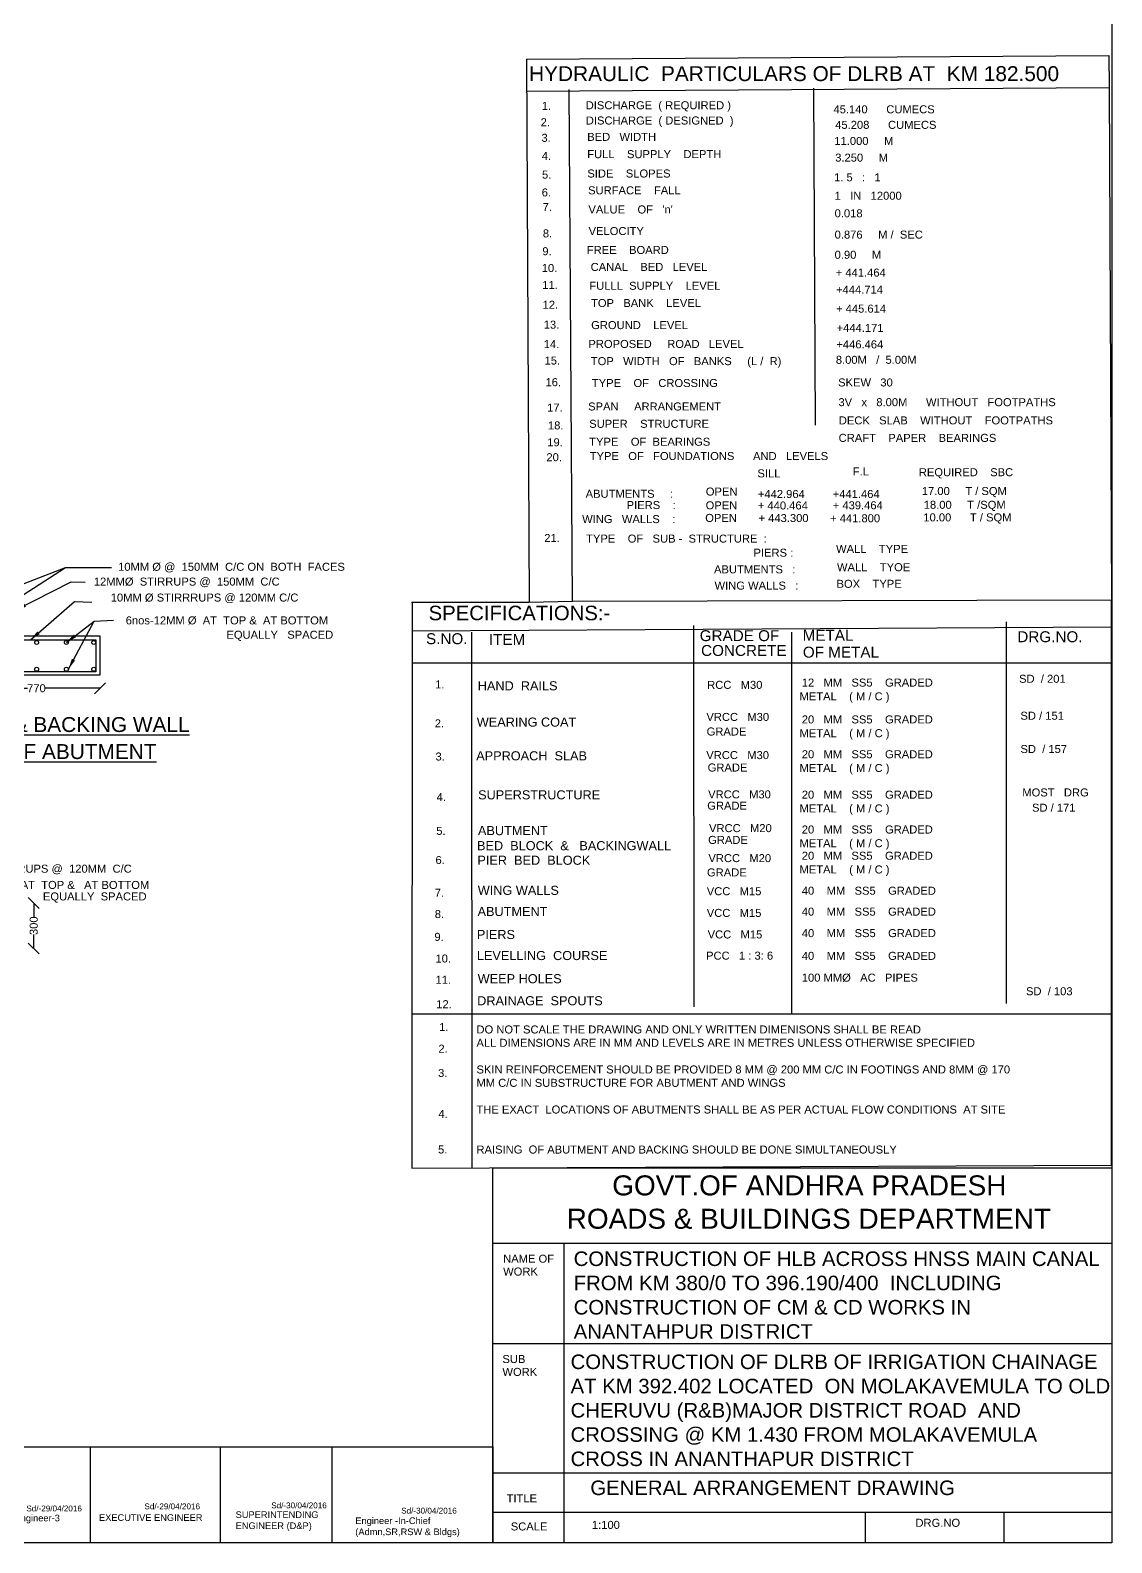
# Model space of a CAD drawing. Header units: millimetres. Extents: x 12638 to 21341, y 8244 to 15232.
# Drawn here: x 18366 to 21341, y 8244 to 12403 of the extents above; entities that cross this region are included whole.
import ezdxf

# ---------------------------------------------------------------- set-up
doc = ezdxf.new("R2010")
doc.units = ezdxf.units.MM
doc.header["$MEASUREMENT"] = 0
for name, color, linetype in [('DIMENSION', 2, 'Continuous'), ('DIMENSIONS', 7, 'Continuous'), ('DRAWING', 7, 'Continuous'), ('TEXT', 7, 'Continuous')]:
    doc.layers.add(name, color=color, linetype=linetype)
doc.styles.get("Standard").update_dxf_attribs({"font": 'arial.ttf', "height": 22})
doc.dimstyles.get("Standard").update_dxf_attribs({"dimtxt": 22, "dimasz": 30, "dimexe": 0.18, "dimexo": 0.0625, "dimgap": 0.09, "dimtad": 0, "dimdec": 0, "dimzin": 0, "dimdsep": 46, "dimtxsty": 'Standard', "dimblk": 'OBLIQUE', "dimcen": 0.09, "dimse1": 1, "dimse2": 1, "dimadec": 0, "dimazin": 0, "dimtfac": 1, "dimtdec": 0, "dimtofl": 0, "dimtmove": 0, "dimatfit": 3, "dimfxl": 1, "dimtolj": 1, "dimtzin": 0, "dimarcsym": 0})

# ---------------------------------------------------------------- blocks, each defined once
blk = doc.blocks.new('_Oblique')
at = {"color": 0, "linetype": 'ByBlock', "lineweight": -2}
blk.add_line((-0.5, -0.5), (0.5, 0.5), dxfattribs=at)
blk = doc.blocks.new('*D64')
at = {"layer": 'Defpoints', "color": 0}
for p in [(18208.4, 10629.3), (18557.9, 10629.3), (18557.9, 10593.4)]:
    blk.add_point(p, dxfattribs=at)
at = {"layer": 'DIMENSIONS', "color": 0, "lineweight": -2}
for p, q in [((18208.4, 10593.4), (18358.9, 10593.4)), ((18557.9, 10593.4), (18407.4, 10593.4))]:
    blk.add_line(p, q, dxfattribs=at)
at = {"layer": 'DIMENSIONS', "color": 0, "lineweight": -2, "xscale": 30, "yscale": 30, "zscale": 30, "rotation": 180}
blk.add_blockref('_Oblique', (18208.4, 10593.4), dxfattribs=at)
at = {"layer": 'DIMENSIONS', "color": 0, "lineweight": -2, "xscale": 30, "yscale": 30, "zscale": 30}
blk.add_blockref('_Oblique', (18557.9, 10593.4), dxfattribs=at)
at = {"layer": 'DIMENSIONS', "color": 0, "insert": (18383.1, 10593.4), "char_height": 22, "attachment_point": 5}
blk.add_mtext('\\A1;770', dxfattribs=at)
blk = doc.blocks.new('*D66')
at = {"layer": 'Defpoints', "color": 0}
for p in [(18323.5, 10003.1), (18323.5, 9878.1), (18375.7, 9878.1)]:
    blk.add_point(p, dxfattribs=at)
at = {"layer": 'DIMENSIONS', "color": 0, "lineweight": -2}
for p, q in [((18375.7, 10003.1), (18375.7, 9964.9)), ((18375.7, 9878.1), (18375.7, 9916.2))]:
    blk.add_line(p, q, dxfattribs=at)
at = {"layer": 'DIMENSIONS', "color": 0, "lineweight": -2, "xscale": 30, "yscale": 30, "zscale": 30}
for p, rotation in [((18375.7, 10003.1), 90), ((18375.7, 9878.1), 270)]:
    blk.add_blockref('_Oblique', p, dxfattribs=dict(at, rotation=rotation))
at = {"layer": 'DIMENSIONS', "color": 0, "insert": (18375.7, 9940.6), "char_height": 22, "attachment_point": 5, "rotation": 90}
blk.add_mtext('\\A1;300', dxfattribs=at)

msp = doc.modelspace()

# ---------------------------------------------------------------- linework, layer by layer
at = {"layer": 'DIMENSIONS', "color": 0}
for points in [[(21340.7, 8244.2), (12637.6, 8244.2), (12637.6, 15232.4), (21340.7, 15232.4)], [(19638.3, 9275.2), (21340.7, 9275.2), (21340.7, 8244.2), (19638.3, 8244.2)], [(17873, 8507.7), (19638.3, 8507.7), (19638.3, 8244.2), (17873, 8244.2)]]:
    msp.add_lwpolyline(points, close=True, dxfattribs=at)
for points in [[(18462.8, 10925.9), (18590, 10925.9)], [(19638.3, 9068.3), (21340.7, 9068.3)], [(19833.7, 9068.3), (19833.7, 8244.2)], [(19638.3, 8792.4), (21340.7, 8792.4)], [(18530.7, 8507.7), (18530.7, 8244.2)], [(18888.9, 8507.7), (18888.9, 8244.2)], [(19195.4, 8507.7), (19195.4, 8244.2)], [(19638.3, 8436.2), (21340.7, 8436.2)], [(19638.3, 8328.3), (21340.7, 8328.3)], [(20662.4, 8328.3), (20662.4, 8244.2)], [(21044.2, 8328.3), (21044.2, 8244.2)]]:
    msp.add_lwpolyline(points, dxfattribs=at)
at = {"layer": 'DRAWING', "color": 0}
for points in [[(19730.9, 12323), (21332.8, 12332.8)], [(19730.9, 12323), (19738.6, 10829.6)], [(21332.8, 12332.8), (21333.3, 12246.1), (21339.9, 10835.7), (19857.5, 10832.1), (19738.6, 10829.6)], [(19731.3, 12235.1), (21333.3, 12244.8)], [(19857.5, 10832.1), (19848.7, 12239.3)], [(20520, 12243.4), (20524.7, 11316.7)], [(17841.9, 11004), (18335.4, 11004), (18335.4, 10737.3), (18557.9, 10737.3), (18557.9, 10629.3), (18149.7, 10629.3)], [(19738.6, 10829.6), (19414.9, 10828.9)], [(19416.5, 10828.9), (19415.4, 9274.4), (21340, 9282), (21339.9, 10835.7)], [(21050.1, 10775.8), (21050.1, 9726.8)], [(19416.4, 10751.8), (21339.9, 10762.6)], [(19579.3, 10747.5), (19581, 9275)], [(20190.7, 10766.4), (20190.8, 9717.4)], [(20459.8, 10747.5), (20459.9, 9698.5)], [(19416.4, 10663), (21339.9, 10663.1)], [(19415.7, 9698.5), (21340, 9698.6)]]:
    msp.add_lwpolyline(points, dxfattribs=at)
msp.add_lwpolyline([(18546.7, 10639), (18218.8, 10639), (18218.8, 10726.3), (18546.7, 10726.3)], close=True, dxfattribs=at)
for centre in [(18383.7, 10719.3), (18465.5, 10719.3), (18540.8, 10719.3), (18383.7, 10645.7), (18465.5, 10645.7), (18540.8, 10645.7)]:
    msp.add_circle(centre, 5.41, dxfattribs=at)

# ---------------------------------------------------------------- texts
at = {"layer": 'DIMENSION', "color": 0, "char_height": 18.236, "attachment_point": 1}
for s, insert, width in [('\\pi105.82;DY.Exe.Engineer-3', (18123.7, 8321.3), 426.599), ('EXECUTIVE ENGINEER', (18555.2, 8322.5), 284.399), ('SUPERINTENDING \\PENGINEER (D&P)', (18931, 8330.5), 226.481), ('Engineer -In-Chief \\P(Admn,SR,RSW & Bldgs)', (19260.2, 8313.8), 307.823)]:
    msp.add_mtext(s, dxfattribs=dict(at, insert=insert, width=width))
at = {"layer": 'DIMENSIONS', "color": 0}
for s, height, p in [('NAME OF ', 22, (19666.8, 9014.2)), ('WORK', 22, (19666.8, 8978.8)), ('SUB ', 22, (19664.8, 8738.3)), ('WORK ', 22, (19664.8, 8702.9)), ('GENERAL ARRANGEMENT DRAWING ', 40, (19906.6, 8375.2)), ('TITLE ', 22, (19676.3, 8355.2)), ('Sd/-29/04/2016', 16, (18355.4, 8330.4)), ('Sd/-29/04/2016', 16, (18680.2, 8336.2)), ('Sd/-30/04/2016', 16, (19028.9, 8338.9)), ('Sd/-30/04/2016', 16, (19386.4, 8324.4)), ('SCALE ', 22, (19687.7, 8278)), ('1:100', 22, (19910.9, 8282.3)), ('DRG.NO', 22, (20800.8, 8288))]:
    msp.add_text(s, height=height, dxfattribs=at).set_placement(p)
at = {"layer": 'DIMENSIONS', "color": 0, "attachment_point": 1}
for s, insert, char_height, width in [('DO NOT SCALE THE DRAWING AND ONLY WRITTEN DIMENISONS SHALL BE READ  \\PALL DIMENSIONS ARE IN MM AND LEVELS ARE IN METRES UNLESS OTHERWISE SPECIFIED \\P\\PSKIN REINFORCEMENT SHOULD BE PROVIDED 8 MM @ 200 MM C/C IN FOOTINGS AND 8MM @ 170 MM C/C IN SUBSTRUCTURE FOR ABUTMENT AND WINGS  \\P\\PTHE EXACT  LOCATIONS OF ABUTMENTS SHALL BE AS PER ACTUAL FLOW CONDITIONS  AT SITE  \\P\\P\\PRAISING  OF ABUTMENT AND BACKING SHOULD BE DONE SIMULTANEOUSLY ', (19593.4, 9666.4), 22, 1463.555), ('\\pi184.8;GOVT.OF ANDHRA PRADESH \\P\\pi59.628;ROADS & BUILDINGS DEPARTMENT', (19782, 9254.2), 55, 1443.683), ('CONSTRUCTION OF HLB ACROSS HNSS MAIN CANAL FROM KM 380/0 TO 396.190/400  INCLUDING CONSTRUCTION OF CM & CD WORKS IN ANANTAHPUR DISTRICT ', (19860.8, 9045.1), 40, 1449.671), ('CONSTRUCTION OF DLRB OF IRRIGATION CHAINAGE  AT KM 392.402 LOCATED  ON MOLAKAVEMULA TO OLD CHERUVU (R&B)MAJOR DISTRICT ROAD  AND CROSSING @ KM 1.430 FROM MOLAKAVEMULA CROSS IN ANANTHAPUR DISTRICT ', (19852.3, 8761.7), 40, 1484.887)]:
    msp.add_mtext(s, dxfattribs=dict(at, insert=insert, char_height=char_height, width=width))
at = {"layer": 'TEXT', "color": 0}
for s, height, p in [('HYDRAULIC  PARTICULARS OF DLRB AT  KM 182.500', 41, (19738.2, 12262.9)), ('1.', 22, (19773, 12183.8)), ('DISCHARGE  ( REQUIRED )', 22, (19893.9, 12185.4)), ('45.140      CUMECS', 22, (20575.3, 12174.3)), ('2.', 22, (19769.9, 12138.7)), ('DISCHARGE  ( DESIGNED  )', 22, (19894.1, 12143.5)), ('45.208      CUMECS', 22, (20580.1, 12131.6)), ('3.', 22, (19772.2, 12095.9)), ('BED   WIDTH', 22, (19898, 12098.6)), ('11.000     M', 22, (20577.7, 12087.3)), ('4.', 22, (19773, 12046.2)), ('FULL    SUPPLY    DEPTH', 22, (19898, 12051)), ('3.250     M', 22, (20580.1, 12041.5)), ('SIDE    SLOPES', 22, (19898.3, 11997.8)), ('5.', 22, (19773.7, 11994.7)), ('1. 5   :   1', 22, (20576.9, 11987.3)), ('6.', 22, (19773, 11945.8)), ('SURFACE    FALL', 22, (19900.5, 11951.5)), ('1   IN   12000', 22, (20578.5, 11936.7)), ('7.', 22, (19775.3, 11905.7)), ("VALUE    OF   'n'", 22, (19901.3, 11898.9)), ('0.018', 22, (20578.5, 11888.4)), ('8.', 22, (19776, 11833.1)), ('VELOCITY', 22, (19901.8, 11839.6)), ('0.876     M /  SEC', 22, (20578.5, 11829.8)), ('9.', 22, (19774.5, 11784.1)), ('FREE    BOARD', 22, (19897, 11787.6)), ('0.90     M', 22, (20578.5, 11774.4)), ('10.', 22, (19773, 11737.9)), ('CANAL    BED   LEVEL', 22, (19907.5, 11740.9)), ('+ 441.464', 22, (20581.6, 11725.4)), ('11.', 22, (19774.5, 11691.3)), ('FULLL  SUPPLY    LEVEL', 22, (19904, 11689.1)), ('+444.714', 22, (20582.4, 11678.5)), ('12.', 22, (19775.3, 11637)), ('TOP   BANK    LEVEL', 22, (19908.5, 11641.7)), ('+ 445.614', 22, (20582.4, 11626.3)), ('13.', 22, (19778.4, 11582.2)), ('GROUND    LEVEL', 22, (19908.9, 11581)), ('+444.171', 22, (20584, 11573.2)), ('14.', 22, (19778.4, 11528.7)), ('PROPOSED     ROAD   LEVEL', 22, (19901.3, 11529.2)), ('+446.464', 22, (20583.2, 11528)), ('15.', 22, (19780.7, 11483.6)), ('TOP   WIDTH   OF   BANKS     (L /  R)', 22, (19907.9, 11481.9)), ('8.00M   /  5.00M', 22, (20581.8, 11485.6)), ('16.', 22, (19783.3, 11424.1)), ('TYPE    OF   CROSSING', 22, (19910.8, 11421.8)), ('SKEW   30', 22, (20588.1, 11423.3)), ('17.', 22, (19787.6, 11354.1)), ('SPAN     ARRANGEMENT', 22, (19900.6, 11357.3)), ('3V   x   8.00M      WITHOUT   FOOTPATHS', 22, (20589, 11369.1)), ('18.', 22, (19790, 11305.2)), ('SUPER    STRUCTURE', 22, (19903.5, 11309.6)), ('DECK   SLAB    WITHOUT    FOOTPATHS', 22, (20590, 11319)), ('19.', 22, (19788.2, 11258.8)), ('TYPE    OF  BEARINGS', 22, (19903.5, 11260.3)), ('CRAFT    PAPER    BEARINGS', 22, (20589.6, 11270.9)), ('20.', 22, (19785.8, 11217.8)), ('TYPE   OF   FOUNDATIONS      AND   LEVELS', 22, (19905, 11221)), ('SILL', 22, (20366.2, 11173.3)), ('F.L', 22, (20628.3, 11178.6)), ('REQUIRED    SBC', 22, (20810.1, 11176.5)), ('OPEN', 22, (20224.2, 11123.3)), ('17.00     T / SQM', 22, (20818.3, 11124.8)), ('ABUTMENTS     :', 22, (19893.7, 11117.3)), ('PIERS    :', 22, (20006.5, 11086.2)), ('OPEN', 22, (20223.7, 11085.5)), ('+ 440.464', 22, (20367.3, 11085.1)), ('+442.964         +441.464', 22, (20367.4, 11116.6)), ('+ 439.464', 22, (20573.4, 11085.6)), ('18.00     T /SQM', 22, (20823.6, 11087)), ('WING   WALLS    :', 22, (19884.1, 11047.6)), ('OPEN', 22, (20222.6, 11050.9)), ('+ 443.300', 22, (20369.2, 11050.5)), ('+ 441.800', 22, (20566, 11049.9)), ('10.00      T / SQM', 22, (20822.5, 11052.3)), ('21.', 22, (19779.9, 10995.7)), ('TYPE    OF   SUB -  STRUCTURE  :', 22, (19895, 10994)), ('WALL    TYPE', 22, (20582.4, 10965.7)), ('10MM Ø @  150MM  C/C ON  BOTH  FACES', 22, (18607.8, 10916.5)), ('PIERS :', 22, (20355.4, 10955.2)), ('WALL    TYOE', 22, (20585, 10915.4)), ('12MMØ  STIRRUPS @  150MM  C/C', 22, (18541, 10875.8)), ('ABUTMENTS   :', 22, (20246.8, 10909.4)), ('10MM Ø STIRRRUPS @ 120MM C/C', 22, (18587.5, 10831.9)), ('WING WALLS   :', 22, (20248.3, 10864.8)), ('BOX    TYPE', 22, (20583.7, 10869.7)), ('SPECIFICATIONS:-', 40, (19461.7, 10780.5)), ('6nos-12MM Ø  AT  TOP &  AT BOTTOM', 22, (18628.8, 10769.1)), ('EQUALLY   SPACED', 22, (18905.7, 10729.7)), ('S.NO.', 30, (19454.7, 10714.8)), ('ITEM', 30, (19627.6, 10712.8)), ('GRADE OF', 30, (20207.4, 10723.1)), ('METAL', 30, (20490.5, 10724.2)), ('DRG.NO.', 30, (21081, 10720.2)), ('CONCRETE', 30, (20211.2, 10682.4)), ('OF METAL', 30, (20491.1, 10677.8)), ('1.', 22, (19479.7, 10593.1)), ('HAND  RAILS ', 25, (19597, 10587.8)), ('RCC   M30', 22, (20227.9, 10591.9)), ('12   MM   SS5    GRADED', 22, (20488.2, 10598.1)), ('SD  / 201', 22, (21085.8, 10608.6)), ('METAL    ( M / C )', 22, (20481.9, 10560.3)), ('VRCC   M30', 22, (20225.8, 10503.7)), ('SD / 151', 22, (21089.6, 10507)), ('%%U BED BLOCK & BACKING WALL', 41, (17961, 10473.3)), ('2.', 22, (19478.7, 10486)), ('WEARING COAT', 25, (19594.3, 10488)), ('GRADE', 22, (20226.5, 10463.6)), ('METAL    ( M / C )', 22, (20481.9, 10459)), ('20   MM   SS5    GRADED', 22, (20488.2, 10496.8)), ('%%UAT CENTER OF ABUTMENT', 41, (17962.5, 10399)), ('SD  / 157', 22, (21089.6, 10415.5)), ('3.', 22, (19480.7, 10394.9)), ('APPROACH  SLAB', 25, (19592.7, 10395.3)), ('VRCC   M30', 22, (20225.5, 10398.8)), ('20   MM   SS5    GRADED', 22, (20488.2, 10401.1)), ('GRADE', 22, (20229.3, 10364.6)), ('METAL    ( M / C )', 22, (20481.9, 10363.3)), ('SUPERSTRUCTURE', 25, (19598, 10288)), ('VRCC   M30', 22, (20230.6, 10290.8)), ('MOST   DRG', 22, (21094.7, 10296.1)), ('4.', 22, (19483.8, 10283.4)), ('GRADE', 22, (20228.1, 10259.7)), ('METAL    ( M / C )', 22, (20481.9, 10252.2)), ('20   MM   SS5    GRADED', 22, (20488.2, 10289.9)), ('SD / 171', 22, (21121.4, 10254.2)), ('5.', 22, (19482.8, 10190.5)), ('ABUTMENT', 25, (19597.5, 10189.7)), ('  VRCC   M20', 22, (20216, 10198)), ('20   MM   SS5    GRADED', 22, (20488.2, 10194.2)), ('BED  BLOCK  &   BACKINGWALL', 25, (19595, 10148.2)), ('GRADE', 22, (20230.6, 10165.6)), ('METAL    ( M / C )', 22, (20481.9, 10156.4)), ('10MM Ø STIRRUPS @  120MM  C/C', 22, (18134.3, 10086.5)), ('6.', 22, (19480.7, 10110.4)), ('PIER  BED  BLOCK', 25, (19595.9, 10108.2)), ('VRCC   M20', 22, (20231.3, 10115.5)), ('METAL    ( M / C )', 22, (20481.9, 10084.3)), ('20   MM   SS5    GRADED', 22, (20488.2, 10122.1)), ('7 nos-12 MM Ø AT  TOP &   AT BOTTOM', 22, (18119.7, 10041.8)), ('GRADE', 22, (20227.4, 10076.2)), ('EQUALLY  SPACED', 22, (18400.9, 10010.2)), ('7.', 22, (19478.7, 10020.2)), ('WING WALLS', 25, (19597, 10025.5)), ('VCC   M15', 22, (20226.8, 10024.5)), ('40    MM   SS5    GRADED', 22, (20488.2, 10025.9)), ('8.', 22, (19478.7, 9961.7)), ('ABUTMENT', 25, (19596.4, 9967.3)), ('VCC   M15', 22, (20226.8, 9964.9)), ('40    MM   SS5    GRADED', 22, (20488.2, 9968.4)), ('9.', 22, (19477.7, 9899.1)), ('PIERS', 25, (19594.5, 9904)), ('VCC   M15', 22, (20229.3, 9905.7)), ('40    MM   SS5    GRADED', 22, (20488.2, 9909.3)), ('10.', 22, (19480.7, 9839.5)), ('LEVELLING  COURSE', 25, (19594.5, 9846.2)), ('PCC   1 : 3: 6', 22, (20224.9, 9847.4)), ('40    MM   SS5    GRADED', 22, (20488.2, 9846.8)), ('11.', 22, (19480.7, 9780.9)), ('WEEP HOLES', 25, (19596.8, 9782.5)), ('100 MMØ   AC   PIPES', 22, (20488.2, 9786.9)), ('SD  / 103', 22, (21104.8, 9749.5)), ('12.', 22, (19482.8, 9713.9)), ('DRAINAGE  SPOUTS', 25, (19595.3, 9721.9)), ('1.', 22, (19490.8, 9651.1)), ('2.', 22, (19488.8, 9591.5)), ('3.', 22, (19487.8, 9524.8)), ('4.', 22, (19488.8, 9412.4)), ('5.', 22, (19487.8, 9314.5))]:
    msp.add_text(s, height=height, dxfattribs=at).set_placement(p)

# ---------------------------------------------------------------- dimensions: what is measured, and where the dimension line sits
at = {"layer": 'DIMENSIONS', "color": 0}
dim = msp.add_linear_dim(base=(18557.9, 10593.4), p1=(18208.4, 10629.3), p2=(18557.9, 10629.3), text='770', dimstyle='Standard', dxfattribs=at)
dim.commit()
dim.dimension.update_dxf_attribs({"geometry": '*D64', "text_midpoint": (18383.1, 10593.4)})
dim = msp.add_linear_dim(base=(18375.7, 9878.1), p1=(18323.5, 10003.1), p2=(18323.5, 9878.1), angle=90, text='300', dimstyle='Standard', dxfattribs=at)
dim.commit()
dim.dimension.update_dxf_attribs({"geometry": '*D66', "text_midpoint": (18375.7, 9940.6)})

# ---------------------------------------------------------------- leaders
for points in [[(18229.8, 10835.4), (18462.8, 10925.9)], [(18318.2, 10831.9), (18462.8, 10925.9)], [(18325.5, 10808.1), (18478.3, 10886.2), (18516.8, 10885.5)], [(18366.4, 10726.3), (18487.8, 10832.3), (18535.6, 10830.3)], [(18465.5, 10719.3), (18541.7, 10778.4), (18595, 10780.4)], [(18470.9, 10645.7), (18541.7, 10778.4)]]:
    msp.add_leader(points, dimstyle='Standard', override={"dimgap": 0.09, "dimtad": 0}, dxfattribs=at)

doc.saveas('drawing.dxf')
